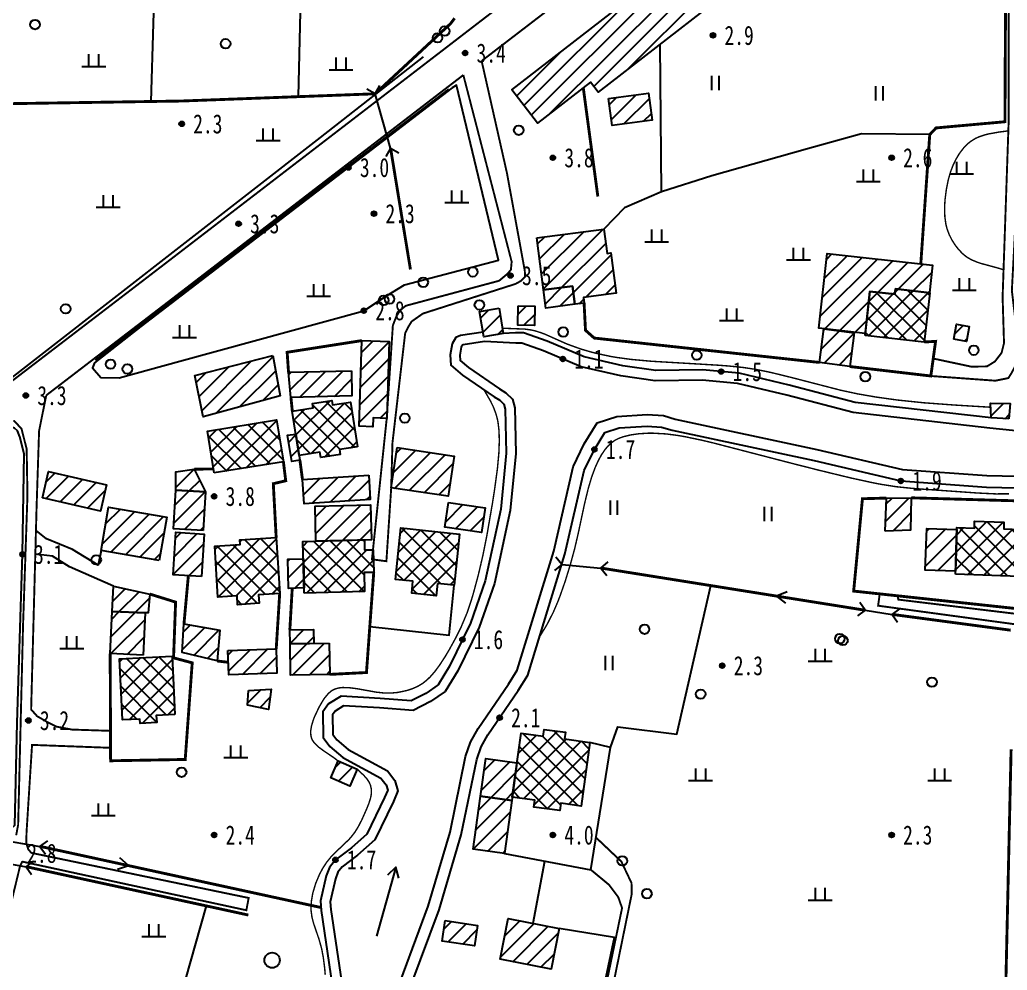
# Model space of a CAD drawing. Header units: metres. Extents: x 494039 to 619385, y 3351420 to 3402703.
# Drawn here: x 588527.7 to 588734.3, y 3393251.4 to 3393450.3 of the extents above; entities that cross this region are included whole.
import ezdxf
from ezdxf.enums import TextEntityAlignment as Align

# ---------------------------------------------------------------- set-up
doc = ezdxf.new("R2010")
doc.units = ezdxf.units.M
for name, pattern in [('2180', [0]), ('2430', [0]), ('2450', [0]), ('4430', [0]), ('8521', [0]), ('8522', [0]), ('9376', [0]), ('9610', [0])]:
    doc.linetypes.add(name, pattern=pattern)
for name, color, linetype in [('210100', 130, 'Continuous'), ('220200', 130, 'Continuous'), ('220900', 130, '2180'), ('261301', 141, 'Continuous'), ('310300', 8, 'Continuous'), ('310500', 8, 'Continuous'), ('380201', 8, '2430'), ('380202', 8, '2450'), ('420500', 8, 'Continuous'), ('440300', 8, '4430'), ('510301', 8, 'Continuous'), ('720100', 8, 'Continuous'), ('760201', 8, '8521'), ('760202', 8, '8522'), ('810100', 8, '9610'), ('810302', 8, 'Continuous'), ('810501', 8, 'Continuous'), ('810502', 8, 'Continuous'), ('810510', 8, 'Continuous'), ('810600', 8, 'Continuous')]:
    doc.layers.add(name, color=color, linetype=linetype)
doc.layers.add('710101', color=8, linetype='Continuous', lineweight=0)
pattern_1 = [(45, (0, 0), (-1.767766953, 1.767766953), []), (135, (0, 0), (-1.767766953, -1.767766953), [])]
pattern_2 = [(45, (0, 0), (-1.767766953, 1.767766953), [])]

# ---------------------------------------------------------------- blocks, each defined once
blk = doc.blocks.new('gc170')
at = {"linetype": 'Continuous'}
blk.add_circle((0, 0), 0.5, dxfattribs=at)
blk = doc.blocks.new('gu')
at = {"flags": 128}
for points in [[(3.75, 0), (-3.75, 0)], [(2.71, -0.6), (3.75, 0), (3.75, 0), (2.71, 0.6)]]:
    blk.add_lwpolyline(points, dxfattribs=at)
blk = doc.blocks.new('p_point')
for radius in [0.25, 0.2, 0.15, 0.1, 0.05]:
    blk.add_circle((0, 0), radius)
blk.add_point((0, 0))
blk = doc.blocks.new('vm')
at = {"linetype": 'Continuous'}
for p, q in [((-0.5, 0), (-0.5, 1.3)), ((0.5, 1.3), (0.5, 0)), ((1.25, 0), (-1.25, 0))]:
    blk.add_line(p, q, dxfattribs=at)
blk = doc.blocks.new('v1')
blk.add_circle((0, 0), 0.8)
blk = doc.blocks.new('ve')
at = {"color": 0, "linetype": 'Continuous'}
for p, q in [((-0.4, 1.5), (-0.4, 0)), ((0.4, 0), (0.4, 1.5))]:
    blk.add_line(p, q, dxfattribs=at)
blk = doc.blocks.new('1-3&1-4')
at = {"layer": '310300', "linetype": 'Continuous'}
h = blk.add_hatch(dxfattribs=at)
h.set_pattern_fill('ANSI31', color=8, scale=20, style=0)
h.set_pattern_definition(pattern_2)
h.paths.add_polyline_path([(588733.239, 3393515.0609), (588734.1824, 3393507.2347), (588706.5083, 3393485.829), (588708.6784, 3393483.0235), (588702.8351, 3393478.5038), (588704.4272, 3393476.4454), (588698.1283, 3393471.5733), (588694.434, 3393476.3495), (588685.7736, 3393469.6508), (588688.3636, 3393466.3023), (588680.7163, 3393460.3872), (588682.3077, 3393458.3297), (588674.2173, 3393452.0718), (588672.8444, 3393453.8467), (588648.7256, 3393435.191), (588647.1324, 3393437.2509), (588636.0392, 3393428.6704), (588630.6319, 3393435.6612)])
h = blk.add_hatch(dxfattribs=at)
h.set_pattern_fill('ANSI31', color=8, scale=20, style=0)
h.set_pattern_definition(pattern_2)
h.paths.add_polyline_path([(588650.9081, 3393433.8015), (588659.2735, 3393434.9334), (588660.0327, 3393429.3219), (588651.6673, 3393428.1901)])
h = blk.add_hatch(dxfattribs=at)
h.set_pattern_fill('ANSI31', color=8, scale=20, style=0)
h.set_pattern_definition(pattern_2)
h.paths.add_polyline_path([(588635.894, 3393404.7016), (588649.9165, 3393406.5038), (588650.5699, 3393401.4199), (588651.3883, 3393401.5251), (588652.4718, 3393393.0952), (588645.62, 3393392.2145), (588645.7734, 3393391.0212), (588643.8317, 3393390.7717), (588643.3454, 3393394.5556), (588637.2979, 3393393.7783)])
h = blk.add_hatch(dxfattribs=at)
h.set_pattern_fill('ANSI31', color=8, scale=20, style=0)
h.set_pattern_definition(pattern_2)
h.paths.add_polyline_path([(588710.8759, 3393393.9887), (588710.7535, 3393392.8969), (588705.5719, 3393393.4775), (588704.5878, 3393384.6937), (588694.8394, 3393385.7859), (588696.5904, 3393401.4145), (588718.6743, 3393398.9403), (588718.0297, 3393393.1872)])
h = blk.add_hatch(dxfattribs=at)
h.set_pattern_fill('ANSI31', color=8, scale=20, style=0)
h.set_pattern_definition(pattern_2)
h.paths.add_polyline_path([(588643.3454, 3393394.5556), (588643.8317, 3393390.7717), (588637.7842, 3393389.9944), (588637.2979, 3393393.7783)])
h = blk.add_hatch(dxfattribs=at)
h.set_pattern_fill('ANSI31', color=8, scale=20, style=0)
h.set_pattern_definition(pattern_2)
h.paths.add_polyline_path([(588631.9923, 3393390.4696), (588635.4871, 3393390.3789), (588635.3824, 3393386.3384), (588631.8876, 3393386.429)])
h = blk.add_hatch(dxfattribs=at)
h.set_pattern_fill('ANSI31', color=8, scale=20, style=0)
h.set_pattern_definition(pattern_2)
h.paths.add_polyline_path([(588627.9854, 3393389.9317), (588628.8648, 3393384.6563), (588624.8134, 3393383.9809), (588623.934, 3393389.2563)])
h = blk.add_hatch(dxfattribs=at)
h.set_pattern_fill('ANSI31', color=8, scale=20, style=0)
h.set_pattern_definition(pattern_2)
h.paths.add_polyline_path([(588723.112, 3393383.4992), (588723.6747, 3393386.6023), (588726.3032, 3393386.1256), (588725.7405, 3393383.0225)])
h = blk.add_hatch(dxfattribs=at)
h.set_pattern_fill('ANSI31', color=8, scale=20, style=0)
h.set_pattern_definition(pattern_2)
h.paths.add_polyline_path([(588702.2869, 3393384.8332), (588701.3352, 3393377.756), (588694.9834, 3393378.6102), (588695.932, 3393385.6635)])
h = blk.add_hatch(dxfattribs=at)
h.set_pattern_fill('ANSI31', color=8, scale=20, style=0)
h.set_pattern_definition(pattern_2)
h.paths.add_polyline_path([(588604.4965, 3393366.9069), (588601.6603, 3393366.9921), (588601.6052, 3393365.1586), (588598.7648, 3393365.2439), (588599.3037, 3393383.1808), (588604.9803, 3393383.0103)])
h = blk.add_hatch(dxfattribs=at)
h.set_pattern_fill('ANSI31', color=8, scale=20, style=0)
h.set_pattern_definition(pattern_2)
h.paths.add_polyline_path([(588580.6895, 3393380.0823), (588582.221, 3393371.6551), (588566.0841, 3393367.2273), (588564.3936, 3393375.8451)])
h = blk.add_hatch(dxfattribs=at)
h.set_pattern_fill('ANSI31', color=8, scale=20, style=0)
h.set_pattern_definition(pattern_2)
h.paths.add_polyline_path([(588597.1235, 3393376.8344), (588597.2245, 3393371.5973), (588584.4595, 3393371.2925), (588583.955, 3393376.5805)])
h = blk.add_hatch(dxfattribs=at)
h.set_pattern_fill('ANSI31', color=8, scale=20, style=0)
h.set_pattern_definition(pattern_2)
h.paths.add_polyline_path([(588734.6319, 3393366.7851), (588730.9112, 3393367.0292), (588730.7893, 3393370.0627), (588734.8858, 3393369.9999)])
h = blk.add_hatch(dxfattribs=at)
h.set_pattern_fill('ANSI31', color=8, scale=20, style=0)
h.set_pattern_definition(pattern_2)
h.paths.add_polyline_path([(588586.341, 3393358.1372), (588584.6202, 3393357.8713), (588583.7718, 3393363.3611), (588585.4927, 3393363.627)])
h = blk.add_hatch(dxfattribs=at)
h.set_pattern_fill('ANSI31', color=8, scale=20, style=0)
h.set_pattern_definition(pattern_2)
h.paths.add_polyline_path([(588606.6824, 3393360.7951), (588618.5857, 3393359.0307), (588617.3361, 3393350.6001), (588605.4328, 3393352.3644)])
h = blk.add_hatch(dxfattribs=at)
h.set_pattern_fill('ANSI31', color=8, scale=20, style=0)
h.set_pattern_definition(pattern_2)
h.paths.add_polyline_path([(588532.5294, 3393350.298), (588533.7879, 3393355.756), (588545.8791, 3393352.968), (588544.6206, 3393347.51)])
h = blk.add_hatch(dxfattribs=at)
h.set_pattern_fill('ANSI31', color=8, scale=20, style=0)
h.set_pattern_definition(pattern_2)
h.paths.add_polyline_path([(588560.3901, 3393351.8917), (588560.4116, 3393355.6977), (588564.2473, 3393356.2813), (588566.5595, 3393351.5372)])
h = blk.add_hatch(dxfattribs=at)
h.set_pattern_fill('ANSI31', color=8, scale=20, style=0)
h.set_pattern_definition(pattern_2)
h.paths.add_polyline_path([(588600.7245, 3393355.0205), (588601.05, 3393349.9299), (588587.197, 3393349.0441), (588586.8715, 3393354.1346)])
h = blk.add_hatch(dxfattribs=at)
h.set_pattern_fill('ANSI31', color=8, scale=20, style=0)
h.set_pattern_definition(pattern_2)
h.paths.add_polyline_path([(588566.0953, 3393343.4588), (588559.9259, 3393343.8133), (588560.3901, 3393351.8917), (588566.5595, 3393351.5372)])
h = blk.add_hatch(dxfattribs=at)
h.set_pattern_fill('ANSI31', color=8, scale=20, style=0)
h.set_pattern_definition(pattern_2)
h.paths.add_polyline_path([(588617.4236, 3393349.2965), (588625.0672, 3393348.16), (588624.3008, 3393343.0052), (588616.6571, 3393344.1417)])
h = blk.add_hatch(dxfattribs=at)
h.set_pattern_fill('ANSI31', color=8, scale=20, style=0)
h.set_pattern_definition(pattern_2)
h.paths.add_polyline_path([(588708.7393, 3393343.3125), (588709.0004, 3393350.23), (588714.2144, 3393350.2821), (588714.0479, 3393343.5173)])
h = blk.add_hatch(dxfattribs=at)
h.set_pattern_fill('ANSI31', color=8, scale=20, style=0)
h.set_pattern_definition(pattern_2)
h.paths.add_polyline_path([(588556.9325, 3393337.1599), (588544.7398, 3393339.2531), (588546.3025, 3393348.356), (588558.4953, 3393346.2628)])
h = blk.add_hatch(dxfattribs=at)
h.set_pattern_fill('ANSI31', color=8, scale=20, style=0)
h.set_pattern_definition(pattern_2)
h.paths.add_polyline_path([(588589.6998, 3393341.2222), (588589.5275, 3393348.5674), (588601.119, 3393348.8393), (588601.2913, 3393341.4941)])
h = blk.add_hatch(dxfattribs=at)
h.set_pattern_fill('ANSI31', color=8, scale=20, style=0)
h.set_pattern_definition(pattern_2)
h.paths.add_polyline_path([(588565.7217, 3393333.807), (588559.8499, 3393334.1796), (588560.4143, 3393343.0724), (588566.2862, 3393342.6998)])
h = blk.add_hatch(dxfattribs=at)
h.set_pattern_fill('ANSI31', color=8, scale=20, style=0)
h.set_pattern_definition(pattern_2)
h.paths.add_polyline_path([(588723.4483, 3393334.9133), (588717.1378, 3393335.134), (588717.4424, 3393343.8434), (588723.7529, 3393343.6227)])
h = blk.add_hatch(dxfattribs=at)
h.set_pattern_fill('ANSI31', color=8, scale=20, style=0)
h.set_pattern_definition(pattern_2)
h.paths.add_polyline_path([(588587.2098, 3393331.4162), (588583.9597, 3393331.34), (588583.8167, 3393337.4358), (588587.0668, 3393337.5121)])
h = blk.add_hatch(dxfattribs=at)
h.set_pattern_fill('ANSI31', color=8, scale=20, style=0)
h.set_pattern_definition(pattern_2)
h.paths.add_polyline_path([(588547.0537, 3393326.4957), (588547.3675, 3393331.7988), (588554.9262, 3393330.1536), (588554.6252, 3393326.2013), (588553.953, 3393326.1844)])
h = blk.add_hatch(dxfattribs=at)
h.set_pattern_fill('ANSI31', color=8, scale=20, style=0)
h.set_pattern_definition(pattern_2)
h.paths.add_polyline_path([(588553.5558, 3393317.3823), (588546.6565, 3393317.6937), (588547.0537, 3393326.4957), (588553.953, 3393326.1844)])
h = blk.add_hatch(dxfattribs=at)
h.set_pattern_fill('ANSI31', color=8, scale=20, style=0)
h.set_pattern_definition(pattern_2)
h.paths.add_polyline_path([(588562.0935, 3393323.9345), (588569.6008, 3393322.6179), (588569.0153, 3393316.1425), (588561.6905, 3393317.901)])
h = blk.add_hatch(dxfattribs=at)
h.set_pattern_fill('ANSI31', color=8, scale=20, style=0)
h.set_pattern_definition(pattern_2)
h.paths.add_polyline_path([(588584.2834, 3393319.6996), (588584.2307, 3393322.6502), (588589.2135, 3393322.7392), (588589.2663, 3393319.7887)])
h = blk.add_hatch(dxfattribs=at)
h.set_pattern_fill('ANSI31', color=8, scale=20, style=0)
h.set_pattern_definition(pattern_2)
h.paths.add_polyline_path([(588571.2873, 3393318.3383), (588581.38, 3393318.657), (588581.5404, 3393313.5779), (588571.4477, 3393313.2592)])
h = blk.add_hatch(dxfattribs=at)
h.set_pattern_fill('ANSI31', color=8, scale=20, style=0)
h.set_pattern_definition(pattern_2)
h.paths.add_polyline_path([(588592.4485, 3393319.8456), (588592.5648, 3393313.338), (588584.3997, 3393313.192), (588584.2834, 3393319.6996)])
h = blk.add_hatch(dxfattribs=at)
h.set_pattern_fill('ANSI31', color=8, scale=20, style=0)
h.set_pattern_definition(pattern_2)
h.paths.add_polyline_path([(588575.5975, 3393309.9487), (588580.3245, 3393310.2615), (588579.7948, 3393305.9655), (588575.3952, 3393306.9298)])
h = blk.add_hatch(dxfattribs=at)
h.set_pattern_fill('ANSI31', color=8, scale=20, style=0)
h.set_pattern_definition(pattern_2)
h.paths.add_polyline_path([(588630.6568, 3393286.9396), (588624.1253, 3393287.833), (588625.2028, 3393295.7105), (588631.7343, 3393294.8171)])
h = blk.add_hatch(dxfattribs=at)
h.set_pattern_fill('ANSI31', color=8, scale=20, style=0)
h.set_pattern_definition(pattern_2)
h.paths.add_polyline_path([(588594.3137, 3393295.2378), (588598.3281, 3393293.4951), (588596.8001, 3393289.9753), (588592.7857, 3393291.718)])
h = blk.add_hatch(dxfattribs=at)
h.set_pattern_fill('ANSI31', color=8, scale=20, style=0)
h.set_pattern_definition(pattern_2)
h.paths.add_polyline_path([(588630.6568, 3393286.9396), (588629.1393, 3393275.8455), (588622.6078, 3393276.7389), (588624.1253, 3393287.833)])
h = blk.add_hatch(dxfattribs=at)
h.set_pattern_fill('ANSI31', color=8, scale=20, style=0)
h.set_pattern_definition(pattern_2)
h.paths.add_polyline_path([(588640.5631, 3393260.1972), (588638.8887, 3393251.6375), (588628.2426, 3393253.72), (588629.917, 3393262.2797)])
h = blk.add_hatch(dxfattribs=at)
h.set_pattern_fill('ANSI31', color=8, scale=20, style=0)
h.set_pattern_definition(pattern_2)
h.paths.add_polyline_path([(588616.7387, 3393261.8233), (588623.5096, 3393260.8039), (588622.8668, 3393256.5343), (588616.0959, 3393257.5536)])
at = {"layer": '310500', "linetype": 'Continuous'}
h = blk.add_hatch(dxfattribs=at)
h.set_pattern_fill('ANSI37', color=8, scale=20, style=0)
h.set_pattern_definition(pattern_1)
h.paths.add_polyline_path([(588704.5402, 3393384.2692), (588705.5719, 3393393.4775), (588710.7535, 3393392.8969), (588710.8759, 3393393.9887), (588718.076, 3393393.1821), (588716.922, 3393382.8819)])
h = blk.add_hatch(dxfattribs=at)
h.set_pattern_fill('ANSI37', color=8, scale=20, style=0)
h.set_pattern_definition(pattern_1)
h.paths.add_polyline_path([(588598.3925, 3393360.9756), (588594.624, 3393360.3932), (588594.7895, 3393359.3224), (588590.7072, 3393358.6915), (588590.5336, 3393359.815), (588586.1856, 3393359.1431), (588584.7488, 3393368.4407), (588589.1285, 3393369.1175), (588588.9863, 3393370.0375), (588592.9931, 3393370.6567), (588593.1368, 3393369.7265), (588596.9492, 3393370.3156)])
h = blk.add_hatch(dxfattribs=at)
h.set_pattern_fill('ANSI37', color=8, scale=20, style=0)
h.set_pattern_definition(pattern_1)
h.paths.add_polyline_path([(588568.4243, 3393355.4851), (588567.011, 3393364.2299), (588581.473, 3393366.5672), (588582.8863, 3393357.8224)])
h = blk.add_hatch(dxfattribs=at)
h.set_pattern_fill('ANSI37', color=8, scale=20, style=0)
h.set_pattern_definition(pattern_1)
h.paths.add_polyline_path([(588723.4261, 3393334.2783), (588723.7677, 3393344.0479), (588727.4113, 3393343.9205), (588727.464, 3393345.4272), (588733.5928, 3393345.2129), (588733.5428, 3393343.784), (588737.1051, 3393343.6594), (588736.7608, 3393333.8121)])
h = blk.add_hatch(dxfattribs=at)
h.set_pattern_fill('ANSI37', color=8, scale=20, style=0)
h.set_pattern_definition(pattern_1)
h.paths.add_polyline_path([(588615.1271, 3393332.3402), (588614.8537, 3393329.7619), (588609.7124, 3393330.3072), (588609.9782, 3393332.8131), (588606.3314, 3393333.1999), (588607.4751, 3393343.9832), (588619.7057, 3393342.6861), (588618.5697, 3393331.9751)])
h = blk.add_hatch(dxfattribs=at)
h.set_pattern_fill('ANSI37', color=8, scale=20, style=0)
h.set_pattern_definition(pattern_1)
h.paths.add_polyline_path([(588582.1111, 3393330.2536), (588577.711, 3393329.9771), (588577.822, 3393328.2112), (588573.3104, 3393327.9277), (588573.1943, 3393329.7751), (588569.1934, 3393329.5237), (588568.5236, 3393340.1828), (588573.8624, 3393340.5183), (588573.802, 3393341.4796), (588581.3758, 3393341.9555)])
h = blk.add_hatch(dxfattribs=at)
h.set_pattern_fill('ANSI37', color=8, scale=20, style=0)
h.set_pattern_definition(pattern_1)
h.paths.add_polyline_path([(588587.2345, 3393330.3603), (588586.9812, 3393341.1584), (588599.8226, 3393341.4596), (588599.8714, 3393339.3817), (588601.6711, 3393339.4239), (588601.7822, 3393334.6899), (588599.7856, 3393334.6431), (588599.8791, 3393330.6569)])
h = blk.add_hatch(dxfattribs=at)
h.set_pattern_fill('ANSI37', color=8, scale=20, style=0)
h.set_pattern_definition(pattern_1)
h.paths.add_polyline_path([(588560.205, 3393304.924), (588556.3077, 3393304.7344), (588556.3801, 3393303.2454), (588552.9265, 3393303.0775), (588552.8823, 3393303.9854), (588549.1994, 3393303.8063), (588548.5769, 3393316.6055), (588559.6107, 3393317.1422)])
h = blk.add_hatch(dxfattribs=at)
h.set_pattern_fill('ANSI37', color=8, scale=20, style=0)
h.set_pattern_definition(pattern_1)
h.paths.add_polyline_path([(588637.223, 3393300.4129), (588637.4167, 3393301.8295), (588641.8803, 3393301.219), (588641.6908, 3393299.8337), (588646.9636, 3393299.1125), (588645.1404, 3393285.7827), (588640.9129, 3393286.361), (588640.7062, 3393284.8495), (588635.2977, 3393285.5893), (588635.4929, 3393287.0167), (588630.756, 3393287.6646), (588632.5865, 3393301.0471)])
at = {"layer": '210100', "color": 141, "linetype": 'Continuous', "elevation": 1.2, "flags": 128}
for points in [[(588624.9683, 3393382.987), (588620.5059, 3393382.2675), (588620.3213, 3393382.1902), (588620.0747, 3393381.7916), (588619.8008, 3393380.1288), (588619.8736, 3393379.0371), (588621.5662, 3393377.5753), (588628.0968, 3393373.104), (588629.4267, 3393372.2837), (588630.837, 3393370.9099), (588631.2645, 3393369.0984), (588631.5185, 3393359.5805), (588630.323, 3393347.6283), (588627.0468, 3393332.3593), (588623.8438, 3393323.2506), (588619.3725, 3393314.066), (588616.7272, 3393309.7648), (588613.6791, 3393307.6434), (588610.0342, 3393305.79), (588602.9718, 3393306.3084), (588595.4567, 3393306.7299), (588593.7057, 3393305.6493), (588593.1544, 3393304.8713), (588593.2147, 3393300.7819), (588594.0534, 3393299.623), (588596.4436, 3393297.627), (588604.6295, 3393293.1713), (588606.1621, 3393291.1547), (588606.8462, 3393289.0077), (588605.8889, 3393286.7517), (588602.0014, 3393278.7011), (588598.3813, 3393275.5108), (588595.1781, 3393273.0896), (588594.2638, 3393271.9553), (588593.7542, 3393270.5871), (588592.6928, 3393265.7769), (588592.7769, 3393264.1554), (588595.7741, 3393243.9704)], [(588730.6687, 3393364.8785), (588702.0529, 3393368.1053), (588688.1616, 3393371.7609), (588677.8572, 3393374.1969), (588670.4436, 3393374.923), (588660.6394, 3393374.7306), (588653.4501, 3393375.7929), (588645.1418, 3393377.7148), (588637.2948, 3393381.0641), (588632.7327, 3393382.6663), (588631.5256, 3393382.651), (588624.9683, 3393382.987)], [(588593.3895, 3393209.929), (588605.4012, 3393243.9459), (588613.1621, 3393264.8553), (588617.7484, 3393280.3205), (588620.9977, 3393296.1505), (588622.0384, 3393299.1847), (588623.6163, 3393302.002), (588629.9657, 3393311.3021), (588631.7672, 3393314.214), (588639.4312, 3393339.0895), (588643.4916, 3393356.7804), (588645.8212, 3393361.5813), (588648.5373, 3393365.9716), (588652.6419, 3393367.3169), (588658.9749, 3393367.7206), (588662.3741, 3393367.4772), (588664.7981, 3393366.7724), (588694.4414, 3393360.4172), (588712.4036, 3393356.211), (588730.0392, 3393354.9474), (588752.3094, 3393354.4497)], [(588759.0818, 3393361.9457), (588730.6687, 3393364.8785)]]:
    blk.add_lwpolyline(points, dxfattribs=at)
at = {"layer": '220200', "color": 141, "linetype": 'Continuous', "const_width": 0.6, "flags": 128}
for points in [[(588602.0523, 3393434.8169), (588617.8637, 3393449.5191), (588618.6829, 3393450.6251)], [(588602.0523, 3393434.8169), (588561.5294, 3393433.3061), (588488.6355, 3393432.1831), (588384.6015, 3393429.6143), (588374.6327, 3393430.0114)], [(588649.2483, 3393335.5985), (588704.5966, 3393326.7576)], [(588590.7424, 3393264.5607), (588531.97, 3393277.3616)], [(588529.0731, 3393273.1079), (588575.5569, 3393262.9845)]]:
    blk.add_lwpolyline(points, dxfattribs=at)
for points, elevation in [([(588609.4554, 3393398.0688), (588605.2984, 3393423.4428)], 2.622), ([(588710.1791, 3393325.8978), (588734.9989, 3393322.5864)], 3.0565)]:
    blk.add_lwpolyline(points, dxfattribs=dict(at, elevation=elevation))
at = {"layer": '220900', "color": 141, "linetype": 'Continuous'}
for p, q in [((588602.0523, 3393434.8169), (588600.3043, 3393435.7887)), ((588602.0523, 3393434.8169), (588603.0241, 3393436.5649)), ((588605.2984, 3393423.4428), (588604.3266, 3393421.6948)), ((588605.2984, 3393423.4428), (588607.0464, 3393422.471)), ((588641.1182, 3393336.3587), (588639.8418, 3393337.8984)), ((588649.2483, 3393335.5985), (588650.788, 3393336.8749)), ((588641.1182, 3393336.3587), (588639.5785, 3393335.0823)), ((588649.2483, 3393335.5985), (588650.5247, 3393334.0588)), ((588704.5966, 3393326.7576), (588703.4141, 3393328.3706)), ((588704.5966, 3393326.7576), (588702.9836, 3393325.5751)), ((588710.1791, 3393325.8978), (588711.7921, 3393327.0803)), ((588710.1791, 3393325.8978), (588711.3616, 3393324.2848)), ((588531.97, 3393277.3616), (588533.5955, 3393278.5269)), ((588531.97, 3393277.3616), (588533.1353, 3393275.7361)), ((588529.0731, 3393273.1079), (588530.7161, 3393274.2483)), ((588529.0731, 3393273.1079), (588530.2135, 3393271.4649))]:
    blk.add_line(p, q, dxfattribs=at)
at = {"layer": '220900', "color": 141, "linetype": '2180', "flags": 128}
blk.add_lwpolyline([(588605.2984, 3393423.4428), (588602.0523, 3393434.8169)], dxfattribs=at)
for points, elevation in [([(588641.1182, 3393336.3587), (588649.2483, 3393335.5985)], 2.8222), ([(588704.5966, 3393326.7576), (588710.1791, 3393325.8978)], 2.8222), ([(588522.9972, 3393278.8411), (588531.97, 3393277.3616)], 2.9712), ([(588524.4828, 3393273.9369), (588529.0731, 3393273.1079)], 2.9712)]:
    blk.add_lwpolyline(points, dxfattribs=dict(at, elevation=elevation))
at = {"layer": '310300', "color": 8, "linetype": 'Continuous', "flags": 128}
for points, elevation in [([(588733.239, 3393515.0609), (588734.1824, 3393507.2347), (588706.5083, 3393485.829), (588708.6784, 3393483.0235), (588702.8351, 3393478.5038), (588704.4272, 3393476.4454), (588698.1283, 3393471.5733), (588694.434, 3393476.3495), (588685.7736, 3393469.6508), (588688.3636, 3393466.3023), (588680.7163, 3393460.3872), (588682.3077, 3393458.3297), (588674.2173, 3393452.0718), (588672.8444, 3393453.8467), (588648.7256, 3393435.191), (588647.1324, 3393437.2509), (588636.0392, 3393428.6704), (588630.6319, 3393435.6612)], 7.0194), ([(588635.894, 3393404.7016), (588649.9165, 3393406.5038), (588650.5699, 3393401.4199), (588651.3883, 3393401.5251), (588652.4718, 3393393.0952), (588645.62, 3393392.2145), (588645.7734, 3393391.0212), (588643.8317, 3393390.7717), (588643.3454, 3393394.5556), (588637.2979, 3393393.7783)], 6.3206), ([(588710.8759, 3393393.9887), (588710.7535, 3393392.8969), (588705.5719, 3393393.4775), (588704.5878, 3393384.6937), (588694.8394, 3393385.7859), (588696.5904, 3393401.4145), (588718.6743, 3393398.9403), (588718.0297, 3393393.1872)], 6.2986), ([(588643.3454, 3393394.5556), (588643.8317, 3393390.7717), (588637.7842, 3393389.9944), (588637.2979, 3393393.7783)], 6.3206), ([(588631.9923, 3393390.4696), (588635.4871, 3393390.3789), (588635.3824, 3393386.3384), (588631.8876, 3393386.429)], 6.1197), ([(588627.9854, 3393389.9317), (588628.8648, 3393384.6563), (588624.8134, 3393383.9809), (588623.934, 3393389.2563)], 5.9055), ([(588723.112, 3393383.4992), (588723.6747, 3393386.6023), (588726.3032, 3393386.1256), (588725.7405, 3393383.0225)], 5.7649), ([(588580.6895, 3393380.0823), (588582.221, 3393371.6551), (588566.0841, 3393367.2273), (588564.3936, 3393375.8451)], 7.4423), ([(588597.1235, 3393376.8344), (588597.2245, 3393371.5973), (588584.4595, 3393371.2925), (588583.955, 3393376.5805)], 7.2127), ([(588734.6319, 3393366.7851), (588730.9112, 3393367.0292), (588730.7893, 3393370.0627), (588734.8858, 3393369.9999)], 5.6255), ([(588586.341, 3393358.1372), (588584.6202, 3393357.8713), (588583.7718, 3393363.3611), (588585.4927, 3393363.627)], 7.4423), ([(588606.6824, 3393360.7951), (588618.5857, 3393359.0307), (588617.3361, 3393350.6001), (588605.4328, 3393352.3644)], 6.7664), ([(588532.5294, 3393350.298), (588533.7879, 3393355.756), (588545.8791, 3393352.968), (588544.6206, 3393347.51)], 6.488), ([(588600.7245, 3393355.0205), (588601.05, 3393349.9299), (588587.197, 3393349.0441), (588586.8715, 3393354.1346)], 7.0913), ([(588566.0953, 3393343.4588), (588559.9259, 3393343.8133), (588560.3901, 3393351.8917), (588566.5595, 3393351.5372)], 7.1104), ([(588617.4236, 3393349.2965), (588625.0672, 3393348.16), (588624.3008, 3393343.0052), (588616.6571, 3393344.1417)], 6.7664), ([(588708.7393, 3393343.3125), (588709.0004, 3393350.23), (588714.2144, 3393350.2821), (588714.0479, 3393343.5173)], 5.5714), ([(588556.9325, 3393337.1599), (588544.7398, 3393339.2531), (588546.3025, 3393348.356), (588558.4953, 3393346.2628)], 7.7767), ([(588723.4483, 3393334.9133), (588717.1378, 3393335.134), (588717.4424, 3393343.8434), (588723.7529, 3393343.6227)], 6.2791), ([(588587.2098, 3393331.4162), (588583.9597, 3393331.34), (588583.8167, 3393337.4358), (588587.0668, 3393337.5121)], 6.2305), ([(588553.5558, 3393317.3823), (588546.6565, 3393317.6937), (588547.0537, 3393326.4957), (588553.953, 3393326.1844)], 7.221), ([(588562.0935, 3393323.9345), (588569.6008, 3393322.6179), (588569.0153, 3393316.1425), (588561.6905, 3393317.901)], 6.488), ([(588592.4485, 3393319.8456), (588592.5648, 3393313.338), (588584.3997, 3393313.192), (588584.2834, 3393319.6996)], 7.0618), ([(588575.5975, 3393309.9487), (588580.3245, 3393310.2615), (588579.7948, 3393305.9655), (588575.3952, 3393306.9298)], 4.8725), ([(588630.6568, 3393286.9396), (588624.1253, 3393287.833), (588625.2028, 3393295.7105), (588631.7343, 3393294.8171)], 8.7713), ([(588630.6568, 3393286.9396), (588629.1393, 3393275.8455), (588622.6078, 3393276.7389), (588624.1253, 3393287.833)], 7.1841), ([(588640.5631, 3393260.1972), (588638.8887, 3393251.6375), (588628.2426, 3393253.72), (588629.917, 3393262.2797)], 7.0317)]:
    blk.add_lwpolyline(points, close=True, dxfattribs=dict(at, elevation=elevation))
for points in [[(588650.9081, 3393433.8015), (588659.2735, 3393434.9334), (588660.0327, 3393429.3219), (588651.6673, 3393428.1901)], [(588702.2869, 3393384.8332), (588701.3352, 3393377.756), (588694.9834, 3393378.6102), (588695.932, 3393385.6635)], [(588604.4965, 3393366.9069), (588601.6603, 3393366.9921), (588601.6052, 3393365.1586), (588598.7648, 3393365.2439), (588599.3037, 3393383.1808), (588604.9803, 3393383.0103)], [(588560.3901, 3393351.8917), (588560.4116, 3393355.6977), (588564.2473, 3393356.2813), (588566.5595, 3393351.5372)], [(588589.6998, 3393341.2222), (588589.5275, 3393348.5674), (588601.119, 3393348.8393), (588601.2913, 3393341.4941)], [(588565.7217, 3393333.807), (588559.8499, 3393334.1796), (588560.4143, 3393343.0724), (588566.2862, 3393342.6998)], [(588547.0537, 3393326.4957), (588547.3675, 3393331.7988), (588554.9262, 3393330.1536), (588554.6252, 3393326.2013), (588553.953, 3393326.1844)], [(588584.2834, 3393319.6996), (588584.2307, 3393322.6502), (588589.2135, 3393322.7392), (588589.2663, 3393319.7887)], [(588571.2873, 3393318.3383), (588581.38, 3393318.657), (588581.5404, 3393313.5779), (588571.4477, 3393313.2592)], [(588594.3137, 3393295.2378), (588598.3281, 3393293.4951), (588596.8001, 3393289.9753), (588592.7857, 3393291.718)], [(588616.7387, 3393261.8233), (588623.5096, 3393260.8039), (588622.8668, 3393256.5343), (588616.0959, 3393257.5536)]]:
    blk.add_lwpolyline(points, close=True, dxfattribs=at)
at = {"layer": '310500', "color": 8, "linetype": 'Continuous', "flags": 128}
for points, elevation in [([(588704.5402, 3393384.2692), (588705.5719, 3393393.4775), (588710.7535, 3393392.8969), (588710.8759, 3393393.9887), (588718.076, 3393393.1821), (588716.922, 3393382.8819)], 13.678), ([(588598.3925, 3393360.9756), (588594.624, 3393360.3932), (588594.7895, 3393359.3224), (588590.7072, 3393358.6915), (588590.5336, 3393359.815), (588586.1856, 3393359.1431), (588584.7488, 3393368.4407), (588589.1285, 3393369.1175), (588588.9863, 3393370.0375), (588592.9931, 3393370.6567), (588593.1368, 3393369.7265), (588596.9492, 3393370.3156)], 12.4829), ([(588723.4261, 3393334.2783), (588723.7677, 3393344.0479), (588727.4113, 3393343.9205), (588727.464, 3393345.4272), (588733.5928, 3393345.2129), (588733.5428, 3393343.784), (588737.1051, 3393343.6594), (588736.7608, 3393333.8121)], 11.6747), ([(588615.1271, 3393332.3402), (588614.8537, 3393329.7619), (588609.7124, 3393330.3072), (588609.9782, 3393332.8131), (588606.3314, 3393333.1999), (588607.4751, 3393343.9832), (588619.7057, 3393342.6861), (588618.5697, 3393331.9751)], 12.8428), ([(588582.1111, 3393330.2536), (588577.711, 3393329.9771), (588577.822, 3393328.2112), (588573.3104, 3393327.9277), (588573.1943, 3393329.7751), (588569.1934, 3393329.5237), (588568.5236, 3393340.1828), (588573.8624, 3393340.5183), (588573.802, 3393341.4796), (588581.3758, 3393341.9555)], 14.429), ([(588587.2345, 3393330.3603), (588586.9812, 3393341.1584), (588599.8226, 3393341.4596), (588599.8714, 3393339.3817), (588601.6711, 3393339.4239), (588601.7822, 3393334.6899), (588599.7856, 3393334.6431), (588599.8791, 3393330.6569)], 12.7424), ([(588637.223, 3393300.4129), (588637.4167, 3393301.8295), (588641.8803, 3393301.219), (588641.6908, 3393299.8337), (588646.9636, 3393299.1125), (588645.1404, 3393285.7827), (588640.9129, 3393286.361), (588640.7062, 3393284.8495), (588635.2977, 3393285.5893), (588635.4929, 3393287.0167), (588630.756, 3393287.6646), (588632.5865, 3393301.0471)], 16.1087)]:
    blk.add_lwpolyline(points, close=True, dxfattribs=dict(at, elevation=elevation))
for points in [[(588568.4243, 3393355.4851), (588567.011, 3393364.2299), (588581.473, 3393366.5672), (588582.8863, 3393357.8224)], [(588560.205, 3393304.924), (588556.3077, 3393304.7344), (588556.3801, 3393303.2454), (588552.9265, 3393303.0775), (588552.8823, 3393303.9854), (588549.1994, 3393303.8063), (588548.5769, 3393316.6055), (588559.6107, 3393317.1422)]]:
    blk.add_lwpolyline(points, close=True, dxfattribs=at)
at = {"layer": '380201', "color": 8, "linetype": '2430', "const_width": 0.6, "flags": 128}
for points in [[(588716.1976, 3393399.2177), (588718.0714, 3393426.2727), (588719.3852, 3393427.6786), (588733.8015, 3393428.9724), (588734.1824, 3393507.2347)], [(588648.6535, 3393413.3276), (588645.6056, 3393436.0699)], [(588645.7734, 3393391.0212), (588646.0698, 3393385.3335), (588647.9015, 3393383.708), (588694.9834, 3393378.6102)], [(588599.3037, 3393383.1808), (588583.6696, 3393380.7345), (588583.955, 3393376.5805)], [(588701.3352, 3393377.756), (588718.3009, 3393375.7731), (588719.2934, 3393383.0241), (588716.922, 3393382.8819)], [(588709.0004, 3393350.23), (588703.9958, 3393350.093), (588702.1569, 3393330.7692), (588738.1342, 3393326.8947), (588739.5403, 3393349.5552), (588714.2144, 3393350.2821)], [(588592.5648, 3393313.338), (588600.26, 3393313.7269), (588601.7822, 3393334.6899)], [(588546.6565, 3393317.6937), (588546.7439, 3393295.263), (588562.3495, 3393295.5412), (588563.8118, 3393315.7577), (588559.9107, 3393316.7974), (588560.3385, 3393328.4623), (588554.9262, 3393330.1536)]]:
    blk.add_lwpolyline(points, dxfattribs=at)
for points, elevation in [([(588584.4595, 3393371.2925), (588584.7488, 3393368.4407)], 6.8356), ([(588581.3758, 3393341.9555), (588580.773, 3393353.2391), (588583.3703, 3393353.8506), (588582.8863, 3393357.8224)], 6.2108), ([(588586.341, 3393358.1372), (588586.8715, 3393354.1346)], 7.0365), ([(588568.2893, 3393356.3207), (588564.2473, 3393356.2813)], 6.367), ([(588563.0057, 3393333.9793), (588562.0935, 3393323.9345)], 6.1142), ([(588581.38, 3393318.657), (588582.1111, 3393330.2536)], 6.1142), ([(588584.7344, 3393331.3581), (588584.2307, 3393322.6502)], 6.1142), ([(588569.0153, 3393316.1425), (588571.3652, 3393315.8712)], 6.1142)]:
    blk.add_lwpolyline(points, dxfattribs=dict(at, elevation=elevation))
at = {"layer": '380202', "color": 8, "linetype": '2450', "flags": 128}
for points in [[(588600.9576, 3393323.3342), (588617.5266, 3393321.5562), (588618.5697, 3393331.9751)], [(588629.1393, 3393275.8455), (588647.1642, 3393272.479), (588651.2855, 3393298.0337), (588646.9636, 3393299.1125)], [(588650.4001, 3393250.0673), (588652.1657, 3393258.2899), (588640.5631, 3393260.1972)]]:
    blk.add_lwpolyline(points, dxfattribs=at)
at = {"layer": '420500', "color": 8, "linetype": 'Continuous', "const_width": 0.4, "flags": 128}
for points in [[(588724.4405, 3393536.7062), (588724.8905, 3393535.8002), (588723.897, 3393534.1942), (588714.1655, 3393522.9534), (588704.3992, 3393513.1524), (588679.757, 3393492.7125), (588629.09, 3393453.8403), (588554.9441, 3393396.8251), (588482.4286, 3393341.2289), (588404, 3393279.9033), (588372.699, 3393256.4367), (588371.9645, 3393256.6447), (588367.9742, 3393259.3775), (588367.3245, 3393260.5195)], [(588718.3009, 3393375.7731), (588731.8048, 3393374.79), (588734.5137, 3393375.3363), (588735.247, 3393376.5142), (588736.0629, 3393378.0799), (588736.3063, 3393380.15), (588736.4031, 3393383.9283), (588735.2459, 3393393.639), (588736.7419, 3393421.9866), (588737.2965, 3393471.2253), (588737.1866, 3393525.1493), (588737.3234, 3393530.8303)], [(588733.0187, 3393528.6378), (588734.3689, 3393522.3444), (588734.7267, 3393515.3415), (588734.5594, 3393428.5145), (588733.3121, 3393392.2813), (588733.605, 3393382.6483), (588733.0899, 3393380.604), (588731.7053, 3393378.8089), (588730.0321, 3393377.7735), (588726.7469, 3393377.7319), (588718.8008, 3393379.4254)], [(588726.2203, 3393524.4883), (588719.1061, 3393518.3637), (588708.9476, 3393508.1692), (588683.961, 3393487.4436), (588624.3462, 3393441.6911)], [(588624.3462, 3393441.6911), (588629.6455, 3393418.2133), (588633.3898, 3393397.6978), (588633.3956, 3393396.5103), (588632.5854, 3393395.6794), (588631.4538, 3393395.0471), (588612.0622, 3393388.8342), (588609.7076, 3393387.1824), (588608.9792, 3393386.005), (588608.3579, 3393384.7613), (588605.6995, 3393361.8295), (588605.4328, 3393352.3644), (588604.4268, 3393337.0198), (588601.4084, 3393337.4065), (588604.4965, 3393366.9069), (588605.7789, 3393386.3505), (588606.5199, 3393388.2617), (588607.3145, 3393389.5461), (588608.4713, 3393390.4587), (588628.0004, 3393395.6981), (588629.835, 3393397.2275), (588630.4719, 3393398.0176), (588630.6239, 3393399.6993), (588620.5191, 3393438.7482)], [(588620.5191, 3393438.7482), (588559.0484, 3393391.4797), (588533.2839, 3393371.7266)], [(588546.7195, 3393301.5267), (588538.6277, 3393301.7964), (588535.4115, 3393302.4114), (588533.7103, 3393303.2523), (588531.3679, 3393304.5956), (588530.1217, 3393306.0009), (588531.2584, 3393348.2184), (588531.7826, 3393364.2797), (588533.2839, 3393371.7266)], [(588526.4632, 3393366.4974), (588528.1067, 3393364.7405), (588529.188, 3393360.4978), (588529.3517, 3393350.7802), (588528.4346, 3393323.7355), (588527.4061, 3393281.8722), (588526.9893, 3393279.6751)], [(588707.6115, 3393330.1818), (588707.2725, 3393327.7109), (588749.568, 3393321.9767), (588778.4387, 3393318.5951), (588810.7431, 3393317.7671), (588855.7966, 3393319.2173), (588880.353, 3393319.4951), (588882.6655, 3393319.1239), (588883.4121, 3393318.5349)], [(588884.1537, 3393325.4888), (588883.3095, 3393323.8013), (588882.2957, 3393322.7618), (588880.0691, 3393322.0091), (588860.5334, 3393321.3732), (588823.8663, 3393320.6575), (588803.4707, 3393319.923), (588767.1482, 3393321.9643), (588747.4206, 3393324.6418), (588711.5181, 3393328.9848), (588711.313, 3393329.7832)], [(588525.1837, 3393262.3847), (588527.815, 3393273.2782), (588528.2449, 3393274.1227), (588528.3532, 3393274.1482), (588575.1384, 3393263.9892), (588575.6185, 3393266.5613), (588530.1539, 3393275.9947), (588529.5125, 3393276.762), (588529.0952, 3393278.0383), (588529.1663, 3393280.4004), (588530.3136, 3393298.5871), (588546.7333, 3393297.975)], [(588648.977, 3393217.5576), (588646.7278, 3393220.4485), (588646.8702, 3393222.0528), (588647.9045, 3393229.0285), (588655.7301, 3393267.3409), (588655.697, 3393269.6876), (588653.5685, 3393274.171), (588648.2512, 3393279.2191)], [(588647.1642, 3393272.479), (588650.9907, 3393269.3151), (588652.9112, 3393266.7544), (588653.7191, 3393264.4577), (588649.8681, 3393245.8999), (588644.6647, 3393222.3754), (588640.8182, 3393222.3857), (588640.6716, 3393217.4013)]]:
    blk.add_lwpolyline(points, dxfattribs=at)
at = {"layer": '440300', "color": 8, "linetype": '4430', "const_width": 0.6, "flags": 128}
blk.add_lwpolyline([(588735.0888, 3393297.6776), (588733.7274, 3393237.0551), (588733.0301, 3393220.4823)], dxfattribs=at)
at = {"layer": '710101', "color": 8, "linetype": 'Continuous', "const_width": 0.3, "flags": 128}
for points, elevation in [([(588734.5096, 3393427.0662), (588732.516, 3393426.8025), (588730.4102, 3393426.4267), (588729.6293, 3393426.2338), (588728.4307, 3393425.8397), (588727.5861, 3393425.4532), (588726.6921, 3393424.8925), (588726.0599, 3393424.4108), (588725.2916, 3393423.6539), (588724.2784, 3393422.3352), (588723.5512, 3393421.1193), (588722.9315, 3393419.8351), (588722.4036, 3393418.4332), (588721.9652, 3393416.8964), (588721.542, 3393414.8175), (588721.2771, 3393412.7236), (588721.2045, 3393411.6765), (588721.1766, 3393410.6323), (588721.2343, 3393409.0763), (588721.4451, 3393407.5413), (588721.6975, 3393406.5354), (588722.1701, 3393405.2901), (588722.7149, 3393404.222), (588723.3581, 3393403.2056), (588724.0891, 3393402.2589), (588724.9037, 3393401.4052), (588725.5705, 3393400.8438), (588726.0552, 3393400.508), (588726.8833, 3393400.0515), (588728.0578, 3393399.5671), (588728.8207, 3393399.3152), (588732.4309, 3393398.3339), (588733.5089, 3393397.9986)], 4), ([(588730.8225, 3393369.2359), (588723.294, 3393369.6919), (588716.7994, 3393370.1712), (588711.2768, 3393370.7465), (588706.8761, 3393371.3606), (588702.985, 3393372.0346), (588699.4377, 3393372.7972), (588689.0311, 3393375.49), (588684.8613, 3393376.5102), (588681.9241, 3393377.1156), (588679.1347, 3393377.544), (588675.8782, 3393377.8766), (588673.5693, 3393378.0471), (588659.7064, 3393378.8672), (588655.6947, 3393379.2338), (588652.5757, 3393379.6534), (588651.2796, 3393379.8795), (588648.7026, 3393380.4237), (588647.4235, 3393380.7418), (588645.0999, 3393381.412), (588642.1986, 3393382.4643), (588637.6601, 3393384.4851), (588636.9216, 3393384.7719), (588635.5739, 3393385.2049), (588634.6921, 3393385.4074), (588633.3649, 3393385.5868), (588628.6791, 3393385.7706)], 2), ([(588624.8197, 3393372.9109), (588626.1697, 3393370.5874), (588626.8035, 3393369.2996), (588627.3621, 3393367.7939), (588627.6528, 3393366.7095), (588627.7923, 3393365.9709), (588627.9824, 3393364.2753), (588628.0424, 3393362.1631), (588627.9483, 3393359.6476), (588627.6523, 3393356.4305), (588627.0467, 3393351.9536), (588626.6036, 3393349.1255), (588625.4912, 3393342.6868), (588624.6189, 3393338.2733), (588623.6443, 3393334.1099), (588622.6031, 3393330.2376), (588622.1432, 3393328.7051), (588621.291, 3393326.1875), (588620.0698, 3393323.2819), (588618.8771, 3393320.8787), (588617.5692, 3393318.5004), (588616.7444, 3393317.1106), (588615.5534, 3393315.2775), (588614.5873, 3393313.973), (588613.659, 3393312.8973), (588612.9075, 3393312.1633), (588611.9544, 3393311.4124), (588611.011, 3393310.8519), (588609.8514, 3393310.3371), (588608.6251, 3393309.9403), (588606.695, 3393309.5508), (588605.3648, 3393309.4315), (588603.9465, 3393309.4419), (588602.2995, 3393309.6213), (588598.3279, 3393310.3364), (588596.5425, 3393310.5681), (588595.274, 3393310.5914), (588594.4751, 3393310.4993), (588593.7238, 3393310.2939), (588593.198, 3393310.0492), (588592.8264, 3393309.807), (588592.2713, 3393309.3256), (588591.3963, 3393308.263), (588590.3569, 3393306.522), (588589.3853, 3393304.45), (588589.1354, 3393303.7978), (588588.7836, 3393302.6368), (588588.6104, 3393301.6386), (588588.5862, 3393301.1585), (588588.644, 3393300.4705), (588588.7929, 3393299.9335), (588588.9539, 3393299.5875), (588589.3184, 3393299.0471), (588590.2087, 3393298.1628), (588591.2942, 3393297.3522), (588593.3639, 3393295.9641), (588594.3137, 3393295.2378)], 2), ([(588636.439, 3393321.1712), (588637.986, 3393323.7115), (588639.3225, 3393326.3105), (588640.284, 3393328.5571), (588640.7871, 3393329.8632), (588641.8269, 3393332.8435), (588642.8643, 3393336.2006), (588643.7882, 3393339.5889), (588644.5217, 3393342.7146), (588645.8686, 3393349.0349), (588646.6289, 3393352.1717), (588647.3417, 3393354.5838), (588648.0918, 3393356.6205), (588648.744, 3393358.059), (588649.4077, 3393359.2731), (588650.1087, 3393360.3218), (588650.757, 3393361.1048), (588651.3974, 3393361.7229), (588652.1999, 3393362.3064), (588653.0318, 3393362.7281), (588654.0728, 3393363.0948), (588655.5719, 3393363.449), (588657.1479, 3393363.6776), (588659.0521, 3393363.8011), (588660.1651, 3393363.8091), (588662.9442, 3393363.6514), (588665.3323, 3393363.3391), (588666.914, 3393363.0657), (588670.4527, 3393362.3239), (588672.8017, 3393361.7659), (588689.0279, 3393357.5502), (588694.7508, 3393356.0939), (588701.6292, 3393354.4236), (588706.2311, 3393353.4225), (588707.9633, 3393353.0926), (588711.0764, 3393352.6051), (588714.2822, 3393352.2728), (588716.6446, 3393352.0963), (588728.1337, 3393351.2849), (588731.8597, 3393351.1056), (588734.6436, 3393351.115)], 2), ([(588598.3281, 3393293.4951), (588599.7061, 3393292.2037), (588600.3634, 3393291.4575), (588600.7874, 3393290.8336), (588601.0884, 3393290.177), (588601.2929, 3393289.2395), (588601.2971, 3393288.4526), (588601.138, 3393287.5443), (588600.7596, 3393286.3448), (588600.2617, 3393285.1024), (588599.2676, 3393282.8658), (588598.4772, 3393281.3535), (588597.776, 3393280.239), (588597.0432, 3393279.2977), (588596.5597, 3393278.7644), (588593.8412, 3393276.1682), (588592.737, 3393275.0301), (588591.9178, 3393274.0078), (588591.1453, 3393272.8262), (588590.4712, 3393271.5762), (588589.6364, 3393269.6065), (588589.0284, 3393267.5553), (588588.7464, 3393265.9369), (588588.6626, 3393264.577), (588588.6807, 3393263.901), (588588.858, 3393262.5566), (588589.2025, 3393261.2183), (588590.3174, 3393257.9687), (588590.8619, 3393256.0372), (588591.2192, 3393254.2065), (588591.5318, 3393251.7317), (588591.6316, 3393250.4862)], 2)]:
    blk.add_lwpolyline(points, dxfattribs=dict(at, elevation=elevation))
at = {"layer": '760201', "color": 8, "linetype": '8521', "flags": 128}
blk.add_lwpolyline([(588618.1706, 3393436.0382), (588553.0972, 3393386.1426), (588543.3636, 3393378.5462), (588542.9817, 3393377.4503), (588544.7241, 3393375.4837), (588548.4997, 3393375.3676), (588561.2002, 3393378.908), (588599.6989, 3393389.4382), (588604.4494, 3393392.5689), (588608.2163, 3393394.8279), (588627.8555, 3393400.0021), (588619.1199, 3393436.6278)], close=True, dxfattribs=at)
blk.add_lwpolyline([(588525.9768, 3393281.0703), (588526.7463, 3393281.7583), (588527.2136, 3393303.2319), (588528.3308, 3393338.4637), (588528.6339, 3393359.4582), (588527.7852, 3393363.0329), (588527.261, 3393364.2815), (588526.6745, 3393364.8292), (588526.2315, 3393365.0107), (588498.2089, 3393343.7503), (588406.3372, 3393271.0875), (588406.1633, 3393270.2084), (588408.7299, 3393265.7821), (588408.0463, 3393264.4795), (588405.7674, 3393261.7548)], dxfattribs=at)
at = {"layer": '760202', "color": 8, "linetype": '8522', "flags": 128}
for points in [[(588624.6482, 3393384.9721), (588619.95, 3393384.2146), (588618.9504, 3393383.7962), (588618.1553, 3393382.511), (588617.7791, 3393380.2266), (588617.9232, 3393378.0647), (588620.3373, 3393375.9799), (588627.0004, 3393371.4178), (588628.1824, 3393370.6887), (588629.0145, 3393369.8782), (588629.26, 3393368.838), (588629.5051, 3393359.6541), (588628.3334, 3393347.9403), (588625.1076, 3393332.9059), (588621.9852, 3393324.0267), (588617.6079, 3393315.035), (588615.2343, 3393311.1755), (588612.6442, 3393309.373), (588609.6224, 3393307.8364), (588603.1017, 3393308.315), (588594.9384, 3393308.7729), (588592.3016, 3393307.1456), (588591.1342, 3393305.4981), (588591.2136, 3393300.1174), (588592.5717, 3393298.2407), (588595.3075, 3393295.9561), (588603.2895, 3393291.6114), (588604.3515, 3393290.214), (588604.7041, 3393289.1072), (588604.057, 3393287.5821), (588600.3673, 3393279.9412), (588597.1086, 3393277.0693), (588593.7681, 3393274.5443), (588592.4934, 3393272.963), (588591.8209, 3393271.1574), (588590.6707, 3393265.9445), (588590.7738, 3393263.9552), (588593.7284, 3393244.0571), (588592.1707, 3393237.4666), (588585.4691, 3393222.8012), (588583.0326, 3393218.3837), (588576.7155, 3393209.8497), (588568.8978, 3393197.2071), (588565.017, 3393188.0532), (588562.1476, 3393181.9776), (588543.576, 3393153.6169), (588540.8193, 3393146.286), (588539.8111, 3393142.0209), (588538.1753, 3393137.6998), (588536.3935, 3393133.6155), (588534.6971, 3393127.9984), (588534.0048, 3393124.7229), (588534.6436, 3393122.4013), (588534.8284, 3393120.0644), (588534.1008, 3393115.7735), (588532.991, 3393110.3857), (588531.1465, 3393105.0083), (588529.7702, 3393102.3044), (588527.3841, 3393098.4476), (588524.5688, 3393092.9254)], [(588595.8615, 3393208.9668), (588607.6759, 3393243.1306), (588615.4556, 3393264.0905), (588620.0951, 3393279.7349), (588623.3312, 3393295.5063), (588624.2532, 3393298.1944), (588625.6702, 3393300.7244), (588631.997, 3393309.9928), (588633.9851, 3393313.2063), (588641.7664, 3393338.4626), (588645.7853, 3393355.9724), (588647.9411, 3393360.4152), (588650.128, 3393363.9502), (588653.1024, 3393364.9251), (588658.9654, 3393365.2988), (588661.9457, 3393365.0854), (588664.2068, 3393364.428), (588693.9126, 3393358.0594), (588712.0395, 3393353.8146), (588729.9258, 3393352.5331), (588752.3001, 3393352.033), (588781.328, 3393352.4578), (588797.6416, 3393351.2624), (588803.1957, 3393352.5697), (588830.4149, 3393359.4391), (588832.1446, 3393361.0364), (588833.0727, 3393362.5365), (588833.5716, 3393364.3019), (588833.2942, 3393366.2507), (588832.19, 3393367.8218), (588830.3504, 3393369.4029), (588828.5676, 3393370.3565), (588825.1153, 3393371.0086), (588822.1995, 3393371.3293), (588807.7874, 3393369.1268), (588783.2944, 3393365.0089), (588759.1735, 3393364.3653), (588738.9573, 3393366.4435)]]:
    blk.add_lwpolyline(points, dxfattribs=at)
at = {"layer": '760202', "color": 8, "linetype": '8522', "elevation": 2.9907, "flags": 128}
blk.add_lwpolyline([(588730.9112, 3393367.0292), (588702.4516, 3393370.2383), (588688.686, 3393373.8609), (588678.2133, 3393376.3366), (588670.5281, 3393377.0893), (588660.7773, 3393376.898), (588653.8528, 3393377.9211), (588645.8157, 3393379.7803), (588638.079, 3393383.0825), (588633.0884, 3393384.8353), (588631.4456, 3393384.8144), (588628.8648, 3393384.6563)], dxfattribs=at)
at = {"layer": '810100', "color": 8, "linetype": '9610', "flags": 128}
for points, elevation in [([(588555.2022, 3393433.2086), (588558.1687, 3393531.2231)], 3.3643), ([(588544.7398, 3393339.2531), (588544.1154, 3393336.178), (588538.7613, 3393339.4896), (588533.3059, 3393341.6799), (588531.1397, 3393343.4398)], 4.0964)]:
    blk.add_lwpolyline(points, dxfattribs=dict(at, elevation=elevation))
for points in [[(588586.0594, 3393434.2207), (588588.3652, 3393531.7371)], [(588661.9853, 3393414.2809), (588661.7073, 3393445.2322)], [(588718.0714, 3393426.2727), (588703.8025, 3393426.4164), (588692.4914, 3393423.295), (588672.4707, 3393417.665), (588661.9853, 3393414.2809), (588654.2424, 3393410.9323), (588649.9165, 3393406.5038)], [(588547.3675, 3393331.7988), (588538.1292, 3393335.8777), (588534.6078, 3393338.0596), (588531.0175, 3393338.522)], [(588651.2855, 3393298.0337), (588652.8083, 3393302.3999), (588665.1855, 3393300.8527), (588672.2942, 3393331.9173)], [(588635.0961, 3393261.2666), (588637.5366, 3393274.2771)], [(588543.9014, 3393191.4967), (588554.728, 3393222.3089), (588566.7689, 3393264.8984)]]:
    blk.add_lwpolyline(points, dxfattribs=at)
at = {"layer": '810510', "color": 8, "linetype": '9376', "flags": 128}
for points in [[(588518.575, 3393369.6279), (588590.6462, 3393425.6897), (588612.1745, 3393442.5339)], [(588617.4329, 3393435.7772), (588589.0654, 3393414.089), (588557.7412, 3393390.0804), (588543.5293, 3393379.0757)]]:
    blk.add_lwpolyline(points, dxfattribs=at)
at = {"layer": '261301', "color": 141, "linetype": 'Continuous', "xscale": 2, "yscale": 2}
for p, rotation in [((588693.4323, 3393328.5409, 3.0007), 170.9247694434272), ((588543.1574, 3393274.9249, 3.2836), 347.7108971310428), ((588604.3723, 3393265.8112, 0.8), 74.20949362534422)]:
    blk.add_blockref('gu', p, dxfattribs=dict(at, rotation=rotation))
at = {"layer": '510301', "color": 8, "linetype": 'Continuous', "xscale": 2, "yscale": 2}
for p in [(588530.934, 3393449.3013, 3.7644), (588616.611, 3393447.9448, 4.3695), (588615.1238, 3393446.5279, 4.2802), (588632.1134, 3393427.1961, 5.6102), (588622.5068, 3393397.5423, 4.1661), (588612.1322, 3393395.3733, 4.1661), (588603.872, 3393391.5995, 4.1929), (588605.0852, 3393391.8853, 4.1929), (588537.3557, 3393389.8274, 3.9519), (588623.8865, 3393390.6379, 3.9519), (588641.4103, 3393384.9802, 3.9786), (588727.2911, 3393381.1563, 4.2464), (588669.3477, 3393380.1308, 4.1125), (588546.7306, 3393378.2378, 4.4071), (588550.256, 3393377.2402, 4.4339), (588704.5934, 3393375.6356, 4.3803), (588608.2817, 3393366.9529, 4.4606), (588543.7386, 3393337.318, 4.7284), (588658.4194, 3393322.7865, 4.4071), (588699.2614, 3393320.8214, 3.577), (588699.9046, 3393320.4237, 3.577), (588718.5334, 3393311.7208, 3.5502), (588670.1436, 3393309.2121, 3.6037), (588561.5899, 3393292.8684, 2.9276), (588653.7691, 3393274.3218, 4.2219), (588658.9176, 3393267.4586, 3.3962)]:
    blk.add_blockref('gc170', p, dxfattribs=at)
at = {"layer": '720100', "color": 8, "linetype": 'Continuous', "xscale": 2, "yscale": 2, "zscale": 2}
for p in [(588672.7382, 3393447.0489, 2.9018), (588620.8799, 3393443.3448, 3.4372), (588561.6132, 3393428.5281, 2.3475), (588639.2505, 3393421.4426, 3.8176), (588710.1053, 3393421.4427, 2.618), (588596.4772, 3393419.4046, 3.0229), (588601.8299, 3393409.7427, 2.273), (588573.5195, 3393407.626, 3.3437), (588630.4049, 3393396.7781, 3.5247), (588599.6989, 3393389.4382, 2.8045), (588641.3339, 3393379.3401, 1.1), (588674.4485, 3393376.7053, 1.4973), (588529.0165, 3393371.6956, 3.2892), (588647.9411, 3393360.4152, 1.7418), (588712.0395, 3393353.8146, 1.8699), (588568.3956, 3393350.5877, 3.8496), (588528.3308, 3393338.4637, 3.0879), (588620.3266, 3393320.6196, 1.5585), (588674.6777, 3393315.1605, 2.2589), (588529.5457, 3393303.6977, 3.1893), (588628.1134, 3393304.2773, 2.1445), (588568.3955, 3393279.7329, 2.4163), (588639.2502, 3393279.733, 3.9538), (588710.105, 3393279.7332, 2.3409), (588593.7681, 3393274.5443, 1.7433)]:
    blk.add_blockref('p_point', p, dxfattribs=at)
at = {"layer": '810302', "color": 8, "linetype": 'Continuous', "xscale": 2, "yscale": 2}
for p in [(588543.2239, 3393440.4935), (588594.9244, 3393439.7904, 3.717), (588579.6844, 3393424.9737, 3.717), (588724.7333, 3393417.9908, 5.4353), (588705.2237, 3393416.3666, 5.4353), (588546.2411, 3393411.0037, 3.717), (588619.1382, 3393411.9964, 3.717), (588660.9644, 3393403.807, 5.4353), (588690.5977, 3393399.997, 5.4353), (588590.2677, 3393392.377, 3.717), (588725.3111, 3393393.647, 5.4353), (588676.6277, 3393387.297, 5.4353), (588562.1937, 3393383.7871, 3.717), (588538.6211, 3393318.717, 3.717), (588695.1429, 3393316.0593), (588572.9111, 3393295.857, 3.717), (588670.1429, 3393291.0593), (588720.1429, 3393291.0593), (588545.2297, 3393283.756, 3.717), (588695.1429, 3393266.0593), (588555.7744, 3393258.447)]:
    blk.add_blockref('vm', p, dxfattribs=at)
at = {"layer": '810501', "color": 8, "linetype": 'Continuous', "xscale": 2, "yscale": 2}
blk.add_blockref('v1', (588580.5311, 3393253.5237, 4.4311), dxfattribs=at)
at = {"layer": '810502', "color": 8, "linetype": 'Continuous', "xscale": 2, "yscale": 2}
blk.add_blockref('gc170', (588570.7944, 3393445.2937, 3.717), dxfattribs=at)
at = {"layer": '810600', "color": 8, "linetype": 'Continuous', "xscale": 2, "yscale": 2}
for p in [(588673.2411, 3393435.557, 5.4353), (588707.5311, 3393433.4404, 5.4353), (588651.995, 3393346.7364, 3.6946), (588684.2742, 3393345.4135, 3.6946), (588650.976, 3393314.2085, 3.6946)]:
    blk.add_blockref('ve', p, dxfattribs=at)
at = {"layer": '720100', "color": 8, "width": 0.75}
for s, p in [('2.9', (588675.1382, 3393447.0489, 2.9018)), ('3.4', (588623.2799, 3393443.3448, 3.4372)), ('2.3', (588564.0132, 3393428.5281, 2.3475)), ('3.8', (588641.6505, 3393421.4426, 3.8176)), ('2.6', (588712.5053, 3393421.4427, 2.618)), ('3.0', (588598.8772, 3393419.4046, 3.0229)), ('2.3', (588604.2299, 3393409.7427, 2.273)), ('3.3', (588575.9195, 3393407.626, 3.3437)), ('3.5', (588632.8049, 3393396.7781, 3.5247)), ('2.8', (588602.0989, 3393389.4382, 2.8045)), ('1.1', (588643.7339, 3393379.3401, 1.1)), ('1.5', (588676.8485, 3393376.7053, 1.4973)), ('3.3', (588531.4165, 3393371.6956, 3.2892)), ('1.7', (588650.3411, 3393360.4152, 1.7418)), ('1.9', (588714.4395, 3393353.8146, 1.8699)), ('3.8', (588570.7956, 3393350.5877, 3.8496)), ('3.1', (588530.7308, 3393338.4637, 3.0879)), ('1.6', (588622.7266, 3393320.6196, 1.5585)), ('2.3', (588677.0777, 3393315.1605, 2.2589)), ('3.2', (588531.9457, 3393303.6977, 3.1893)), ('2.1', (588630.5134, 3393304.2773, 2.1445)), ('2.4', (588570.7955, 3393279.7329, 2.4163)), ('4.0', (588641.6502, 3393279.733, 3.9538)), ('2.3', (588712.505, 3393279.7332, 2.3409)), ('2.8', (588529.2999, 3393275.9164, 2.7937)), ('1.7', (588596.1681, 3393274.5443, 1.7433))]:
    blk.add_text(s, height=4, dxfattribs=at).set_placement(p, align=Align.MIDDLE_LEFT)

msp = doc.modelspace()

# ---------------------------------------------------------------- block references
msp.add_blockref('1-3&1-4', (0, 0))

doc.saveas('drawing.dxf')
